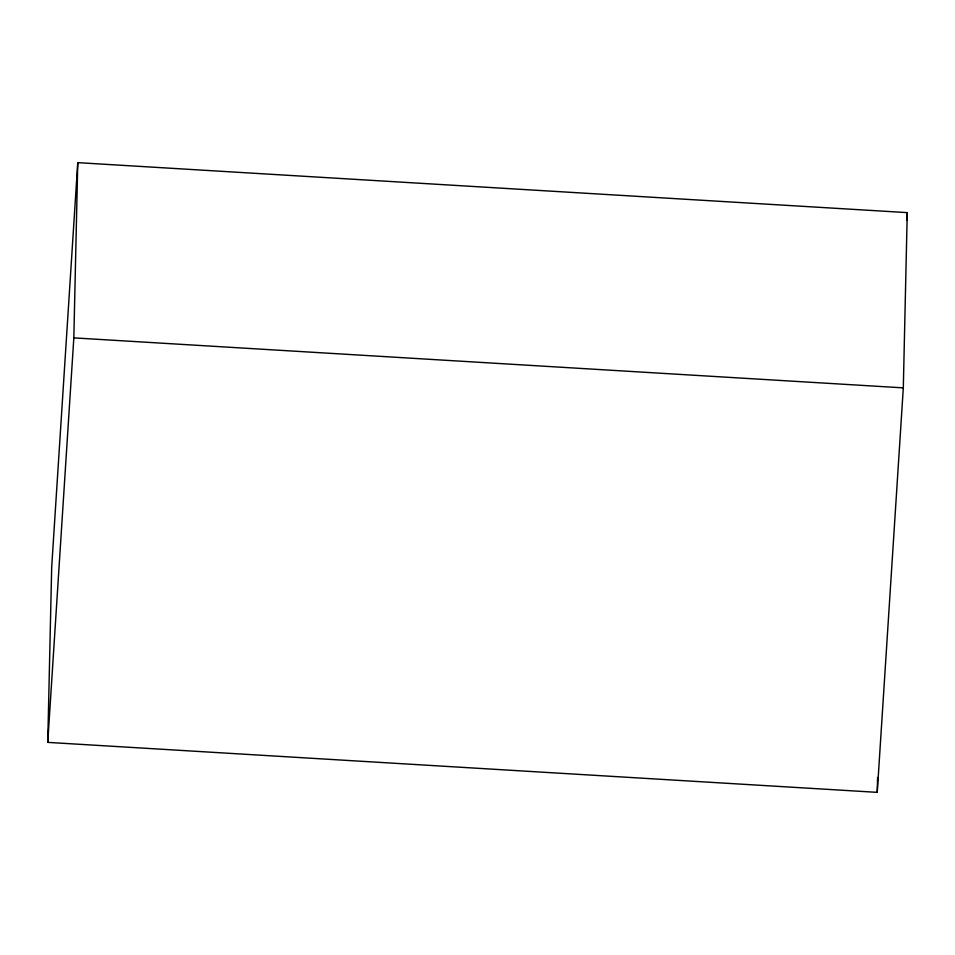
<?xml version="1.0" encoding="UTF-8"?>
<svg xmlns="http://www.w3.org/2000/svg" width="955" height="955" viewBox="0 0 955 955"><rect width="100%" height="100%" fill="white"/><g stroke="black" fill="none" stroke-linecap="round" stroke-linejoin="round"><path stroke-width="1.43" d="M47.75 742.381L51.689 567.139L77.761 162.648L907.25 212.619L903.311 387.861L877.239 792.352L47.75 742.381L73.833 337.879L77.761 162.648M877.239 792.352L877.573 777.501M906.773 220.056L907.25 212.619M73.833 337.879L903.311 387.861"/></g></svg>
